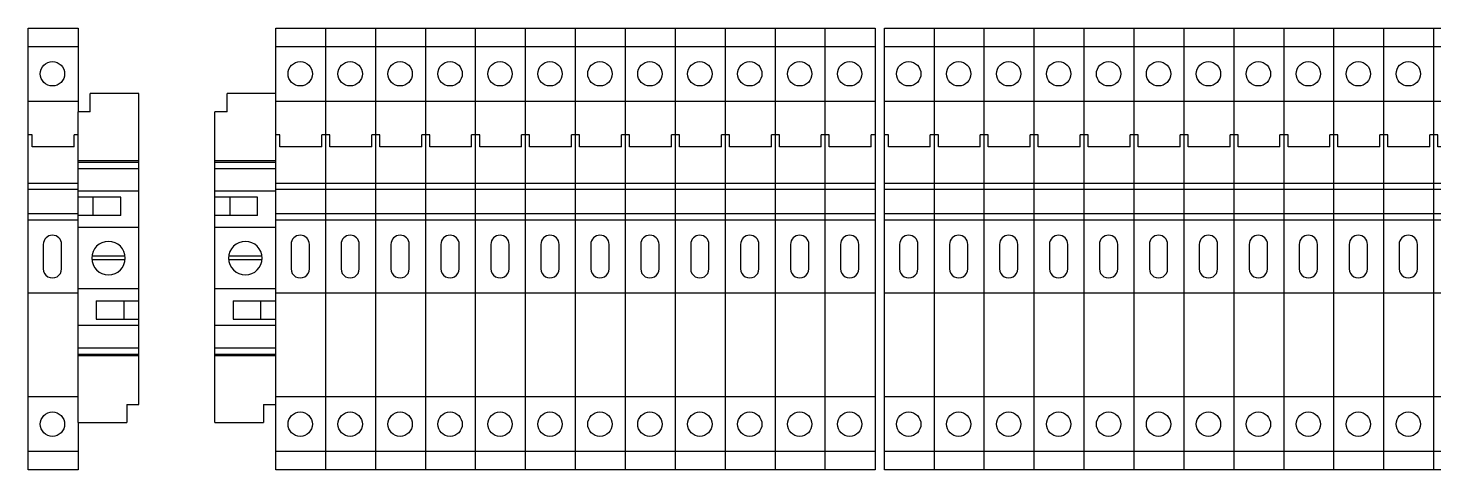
# Model space of a CAD drawing. Header units: millimetres. Extents: x 2268 to 4339, y 1619 to 2163.
# Drawn here: x 3589.2 to 3819.9, y 1623.5 to 1696 of the extents above; entities that cross this region are included whole.
import ezdxf

# ---------------------------------------------------------------- set-up
doc = ezdxf.new("R2010")
doc.units = ezdxf.units.MM
doc.set_wipeout_variables(frame=1)
doc.layers.add('47ELEC-106-SIMB-F', color=2, linetype='Continuous')
doc.layers.add('47ELEC-205-EQUIP', color=5, linetype='Continuous')

# ---------------------------------------------------------------- blocks, each defined once
blk = doc.blocks.new('boenra de piso FC')
blk.add_wipeout([(-36.25, 0), (-36.25, -8.2), (36.25, -8.2), (36.25, 0)]).dxf.layer = '47ELEC-205-EQUIP'
blk.add_wipeout([(-36.25, -8.2), (-36.25, 0), (36.25, 0), (36.25, -8.2)]).dxf.layer = '47ELEC-205-EQUIP'
at = {"layer": '47ELEC-205-EQUIP'}
for p, q in [((-36.25, 0), (36.25, 0)), ((-36.25, -8.2), (-36.25, 0)), ((-33.25, -8.2), (-33.25, 0)), ((-24.25, -8.2), (-24.25, 0)), ((-18.75, 0), (-18.75, -0.66)), ((7.25, 0), (7.25, -8.2)), ((24.25, 0), (24.25, -8.2)), ((33.25, 0), (33.25, -8.2)), ((36.25, 0), (36.25, -8.2)), ((-16.75, -0.66), (-18.75, -0.66)), ((-16.75, -0.66), (-16.75, -7.54)), ((-10.75, 0), (-10.75, -8.2)), ((-9.75, 0), (-9.75, -8.2)), ((-5.75, 0), (-5.75, -8.2)), ((-4.75, 0), (-4.75, -8.2)), ((3.25, -2.7), (-0.75, -2.7)), ((-0.75, -5.7), (3.25, -5.7)), ((36.25, -8.2), (-36.25, -8.2)), ((-18.75, -7.54), (-18.75, -8.2)), ((-16.75, -7.54), (-18.75, -7.54))]:
    blk.add_line(p, q, dxfattribs=at)
for centre in [(-28.75, -4.2), (28.75, -4.2)]:
    blk.add_circle(centre, 2, dxfattribs=at)
for centre, start, end in [((-0.75, -4.2), 90, 270), ((3.25, -4.2), 270, 90)]:
    blk.add_arc(centre, 1.5, start, end, dxfattribs=at)
blk = doc.blocks.new('BORNERA DE TOPE')
at = {"color": 7}
blk.add_wipeout([(-21.03, 72.37), (-13.03, 72.37), (-13.03, 69.37), (-11.03, 69.37), (-11.03, 18.37), (-19.03, 18.37), (-19.03, 21.37), (-21.03, 21.37)], dxfattribs=at).dxf.layer = '47ELEC-106-SIMB-F'
at = {"layer": '47ELEC-106-SIMB-F', "color": 7}
for p, q in [((-21.03, 72.37), (-13.03, 72.37)), ((-21.03, 72.37), (-21.03, 21.37)), ((-21.03, 72.37), (-21.03, 29.24)), ((-21.03, 72.37), (-21.03, 21.37)), ((-13.03, 69.37), (-13.03, 72.37)), ((-13.03, 69.37), (-11.03, 69.37)), ((-11.03, 69.37), (-11.03, 18.37)), ((-21.03, 61.37), (-11.03, 61.37)), ((-21.03, 61.12), (-11.03, 61.12)), ((-21.03, 60.07), (-11.03, 60.07)), ((-21.03, 56.37), (-11.03, 56.37)), ((-18.03, 55.37), (-11.03, 55.37)), ((-18.03, 52.37), (-18.03, 55.37)), ((-13.53, 52.37), (-13.53, 55.37)), ((-18.03, 52.37), (-11.03, 52.37)), ((-21.03, 50.37), (-11.03, 50.37)), ((-13.29, 45.67), (-18.76, 45.67)), ((-13.29, 45.07), (-18.76, 45.07)), ((-11.03, 40.37), (-21.03, 40.37)), ((-14.03, 38.37), (-21.03, 38.37)), ((-18.53, 38.37), (-18.53, 35.37)), ((-14.03, 38.37), (-14.03, 35.37)), ((-14.03, 35.37), (-21.03, 35.37)), ((-11.03, 34.37), (-21.03, 34.37)), ((-11.03, 34.37), (-21.03, 34.37)), ((-21.03, 30.67), (-11.03, 30.67)), ((-21.03, 29.62), (-11.03, 29.62)), ((-21.03, 29.37), (-11.03, 29.37)), ((-21.03, 29.24), (-21.03, 27.35)), ((-19.03, 21.37), (-21.03, 21.37)), ((-19.03, 21.37), (-19.03, 18.37)), ((-11.03, 18.37), (-19.03, 18.37))]:
    blk.add_line(p, q, dxfattribs=at)
blk.add_circle((-16.03, 45.37), 2.75, dxfattribs=at)

msp = doc.modelspace()

# ---------------------------------------------------------------- block references
at = {"layer": '47ELEC-205-EQUIP', "rotation": 270}
for p in [(3597.35, 1659.73), (3638.02, 1659.73), (3737.92, 1659.73)]:
    msp.add_blockref('boenra de piso FC', p, dxfattribs=at)

# ---------------------------------------------------------------- next in the draw order: block references
at = {"xscale": -1, "rotation": 180}
for p in [(3618.38, 1703.6), (3640.85, 1703.6)]:
    msp.add_blockref('BORNERA DE TOPE', p, dxfattribs=at)
at = {"layer": '47ELEC-205-EQUIP', "rotation": 270}
for p in [(3646.22, 1659.73), (3746.12, 1659.73)]:
    msp.add_blockref('boenra de piso FC', p, dxfattribs=at)

# ---------------------------------------------------------------- next in the draw order: block references
for p in [(3654.42, 1659.73), (3754.32, 1659.73)]:
    msp.add_blockref('boenra de piso FC', p, dxfattribs=at)

# ---------------------------------------------------------------- next in the draw order: block references
for p in [(3662.62, 1659.73), (3762.52, 1659.73)]:
    msp.add_blockref('boenra de piso FC', p, dxfattribs=at)

# ---------------------------------------------------------------- next in the draw order: block references
for p in [(3670.82, 1659.73), (3770.72, 1659.73)]:
    msp.add_blockref('boenra de piso FC', p, dxfattribs=at)

# ---------------------------------------------------------------- next in the draw order: block references
for p in [(3679.02, 1659.73), (3778.92, 1659.73)]:
    msp.add_blockref('boenra de piso FC', p, dxfattribs=at)

# ---------------------------------------------------------------- next in the draw order: block references
for p in [(3687.22, 1659.73), (3787.12, 1659.73)]:
    msp.add_blockref('boenra de piso FC', p, dxfattribs=at)

# ---------------------------------------------------------------- next in the draw order: block references
for p in [(3695.42, 1659.73), (3795.32, 1659.73)]:
    msp.add_blockref('boenra de piso FC', p, dxfattribs=at)

# ---------------------------------------------------------------- next in the draw order: block references
for p in [(3703.62, 1659.73), (3803.52, 1659.73)]:
    msp.add_blockref('boenra de piso FC', p, dxfattribs=at)

# ---------------------------------------------------------------- next in the draw order: block references
for p in [(3711.82, 1659.73), (3811.72, 1659.73)]:
    msp.add_blockref('boenra de piso FC', p, dxfattribs=at)

# ---------------------------------------------------------------- next in the draw order: block references
for p in [(3720.02, 1659.73), (3819.92, 1659.73)]:
    msp.add_blockref('boenra de piso FC', p, dxfattribs=at)

# ---------------------------------------------------------------- next in the draw order: block references
for p in [(3728.22, 1659.73), (3828.12, 1659.73)]:
    msp.add_blockref('boenra de piso FC', p, dxfattribs=at)

doc.saveas('drawing.dxf')
